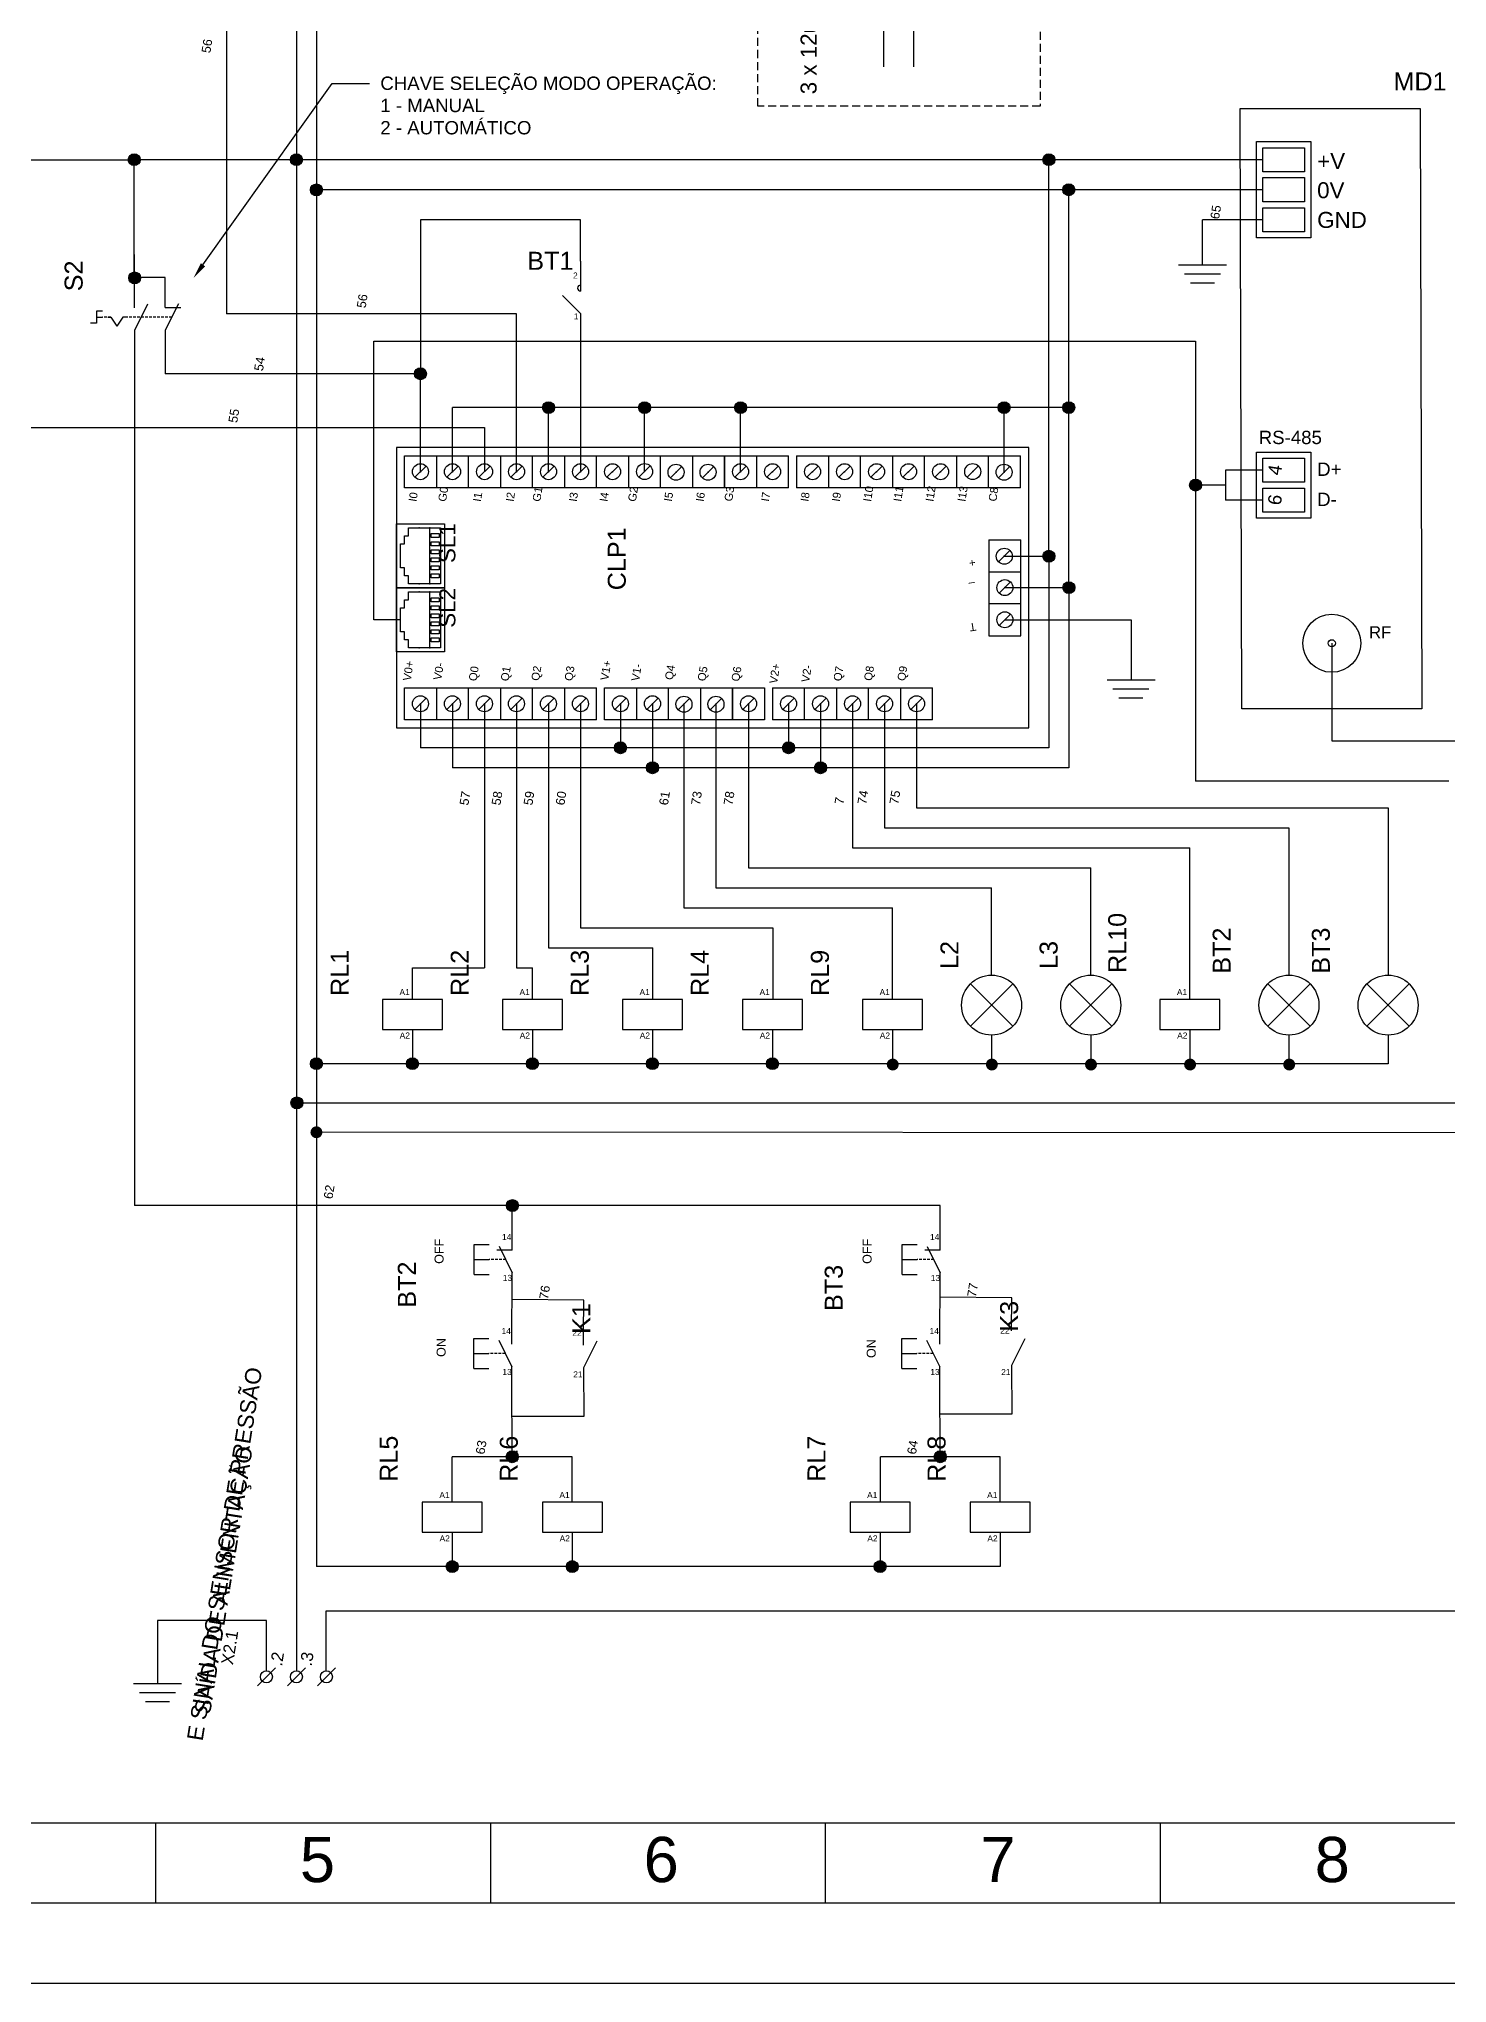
# Model space of a CAD drawing. Header units: millimetres. Extents: x 100 to 940, y 100 to 694.
# Drawn here: x 394.2 to 658.2, y 100 to 464.4 of the extents above; entities that cross this region are included whole.
import ezdxf
from ezdxf import colors
from ezdxf.entities.mleader import LeaderData, LeaderLine
from ezdxf.enums import TextEntityAlignment as Align
from ezdxf.math import Vec2, Vec3

# ---------------------------------------------------------------- set-up
doc = ezdxf.new("R2010")
doc.units = ezdxf.units.MM
doc.linetypes.add('DASHED', pattern=[0.75, 0.5, -0.25])
doc.styles.add('Notes', font='arial.ttf', dxfattribs={"height": 3})

msp = doc.modelspace()

# ---------------------------------------------------------------- hatches: boundary and pattern name
for points in [[(413.19, 441.79, 1), (410.94, 441.79, 1)], [(443.59, 441.79, 1), (441.34, 441.79, 1)], [(582.39, 441.79, 1), (584.64, 441.79, 1)], [(447.34, 436.13, 1), (445.09, 436.13, 1)], [(586.12, 436.16, 1), (588.37, 436.16, 1)], [(413.27, 419.64, 1), (411.02, 419.64, 1)], [(464.6, 401.67, 1), (466.85, 401.67, 1)], [(488.6, 395.31, 1), (490.85, 395.31, 1)], [(506.6, 395.31, 1), (508.85, 395.31, 1)], [(524.6, 395.31, 1), (526.85, 395.31, 1)], [(574, 395.31, 1), (576.25, 395.31, 1)], [(586.13, 395.31, 1), (588.38, 395.31, 1)], [(609.89, 380.8, 1), (612.14, 380.8, 1)], [(582.39, 367.46, 1), (584.64, 367.46, 1)], [(586.14, 361.57, 1), (588.39, 361.57, 1)], [(502.09, 331.56, 1), (504.34, 331.56, 1)], [(533.59, 331.56, 1), (535.84, 331.56, 1)], [(508.09, 327.81, 1), (510.34, 327.81, 1)], [(539.59, 327.81, 1), (541.84, 327.81, 1)], [(447.34, 272.34, 1), (445.09, 272.34, 1)], [(465.33, 272.34, 1), (463.08, 272.34, 1)], [(487.83, 272.34, 1), (485.58, 272.34, 1)], [(510.33, 272.34, 1), (508.08, 272.34, 1)], [(532.83, 272.34, 1), (530.58, 272.34, 1)], [(555.37, 272.18, 1), (553.12, 272.18, 1)], [(573.95, 272.18, 1), (571.7, 272.18, 1)], [(592.53, 272.18, 1), (590.28, 272.18, 1)], [(611.11, 272.18, 1), (608.86, 272.18, 1)], [(629.69, 272.18, 1), (627.44, 272.18, 1)], [(443.73, 265, 1), (441.48, 265, 1)], [(447.34, 259.49, 1), (445.09, 259.49, 1)], [(484.08, 245.75, 1), (481.83, 245.75, 1)], [(484.06, 198.66, 1), (481.81, 198.66, 1)], [(564.28, 198.66, 1), (562.03, 198.66, 1)], [(472.81, 178.08, 1), (470.56, 178.08, 1)], [(495.31, 178.08, 1), (493.06, 178.08, 1)], [(552.99, 178.08, 1), (550.74, 178.08, 1)]]:
    msp.add_hatch(color=256).paths.add_polyline_path(points)

# ---------------------------------------------------------------- linework, layer by layer
for p, q in [((446.21, 522.76), (446.21, 397.92)), ((442.46, 519.01), (442.46, 158.54)), ((429.36, 475.14), (429.36, 412.92)), ((412.07, 420.61), (412.07, 441.79)), ((623.59, 441.79), (412.07, 441.79)), ((583.51, 367.46), (583.51, 441.79)), ((623.59, 436.17), (446.21, 436.13)), ((587.26, 361.57), (587.24, 436.16)), ((612.34, 422.06), (612.34, 430.54)), ((623.59, 430.54), (612.34, 430.54)), ((412.08, 416.24), (412.08, 424.04)), ((417.88, 419.7), (412.08, 419.7)), ((607.84, 422.06), (616.84, 422.06)), ((608.91, 420.38), (615.66, 420.38)), ((610.04, 418.69), (614.54, 418.69)), ((406.12, 413.38), (405, 413.38)), ((405, 413.38), (405, 411.13)), ((405, 412.25), (406.12, 412.25)), ((407.13, 412.25), (407.69, 412.25)), ((407.69, 412.25), (408.82, 410.56)), ((409.94, 412.25), (408.82, 410.56)), ((410.51, 412.25), (409.94, 412.25)), ((483.72, 412.92), (429.36, 412.92)), ((483.72, 383.31), (483.72, 412.92)), ((405, 411.13), (403.87, 411.13)), ((412.08, 409.77), (412.08, 245.78)), ((417.88, 409.84), (417.88, 401.67)), ((465.72, 401.67), (417.88, 401.67)), ((465.72, 383.31), (465.72, 401.67)), ((446.21, 397.92), (446.21, 269.84)), ((587.25, 395.31), (471.72, 395.31)), ((471.72, 383.31), (471.72, 395.31)), ((489.72, 383.31), (489.72, 395.31)), ((507.73, 383.32), (507.73, 395.31)), ((525.72, 383.31), (525.72, 395.31)), ((575.12, 383.21), (575.12, 395.31)), ((342.61, 391.56), (477.72, 391.56)), ((477.72, 391.56), (477.72, 383.31)), ((583.51, 387.81), (583.51, 391.56)), ((462.72, 386.31), (522.72, 386.31)), ((462.72, 380.31), (462.72, 386.31)), ((468.72, 386.31), (468.72, 380.31)), ((474.72, 380.31), (474.72, 386.31)), ((480.72, 386.31), (480.72, 380.31)), ((486.72, 380.31), (486.72, 386.31)), ((492.72, 386.31), (492.72, 380.31)), ((498.72, 380.31), (498.72, 386.31)), ((504.72, 386.31), (504.72, 380.31)), ((510.72, 380.31), (510.72, 386.31)), ((516.72, 386.31), (516.72, 380.31)), ((522.72, 386.31), (522.72, 380.31)), ((522.72, 386.31), (534.72, 386.31)), ((522.72, 380.31), (522.72, 386.31)), ((528.72, 386.31), (528.72, 380.31)), ((534.72, 380.31), (534.72, 386.31)), ((536.22, 386.31), (578.22, 386.31)), ((536.22, 386.31), (536.22, 380.31)), ((542.22, 386.31), (542.22, 380.31)), ((548.22, 380.31), (548.22, 386.31)), ((554.22, 386.31), (554.22, 380.31)), ((560.22, 380.31), (560.22, 386.31)), ((566.22, 386.31), (566.22, 380.31)), ((572.22, 380.31), (572.22, 386.31)), ((578.22, 380.31), (578.22, 386.31)), ((464.66, 382.25), (466.78, 384.37)), ((470.66, 382.25), (472.78, 384.37)), ((476.66, 382.25), (478.78, 384.37)), ((482.66, 382.25), (484.78, 384.37)), ((488.66, 382.25), (490.78, 384.37)), ((494.66, 382.25), (496.78, 384.37)), ((500.66, 382.25), (502.78, 384.37)), ((506.67, 382.26), (508.79, 384.38)), ((512.56, 382.15), (514.68, 384.27)), ((518.56, 382.15), (520.68, 384.27)), ((524.66, 382.25), (526.78, 384.37)), ((530.66, 382.25), (532.78, 384.37)), ((538.16, 382.25), (540.28, 384.37)), ((544.16, 382.25), (546.28, 384.37)), ((550.16, 382.25), (552.28, 384.37)), ((556.16, 382.25), (558.28, 384.37)), ((562.16, 382.25), (564.28, 384.37)), ((568.17, 382.26), (570.29, 384.38)), ((574.06, 382.15), (576.18, 384.27)), ((623.59, 383.61), (616.65, 383.61)), ((616.65, 383.61), (616.65, 377.99)), ((522.72, 380.31), (462.72, 380.31)), ((534.72, 380.31), (522.72, 380.31)), ((578.22, 380.31), (536.22, 380.31)), ((623.59, 377.99), (616.65, 377.99)), ((463.46, 371.31), (463.46, 372.81)), ((463.46, 372.81), (469.46, 372.81)), ((467.46, 362.31), (467.46, 372.81)), ((469.46, 372.81), (469.46, 362.31)), ((461.96, 365.31), (461.96, 369.81)), ((461.96, 369.81), (462.71, 369.81)), ((462.71, 369.81), (462.71, 371.31)), ((462.71, 371.31), (463.46, 371.31)), ((572.26, 370.56), (572.26, 352.56)), ((572.26, 370.56), (578.26, 370.56)), ((574.1, 366.4), (576.22, 368.52)), ((578.26, 352.56), (578.26, 370.56)), ((462.71, 365.31), (461.96, 365.31)), ((462.71, 363.81), (462.71, 365.31)), ((572.26, 364.56), (578.26, 364.56)), ((575.16, 367.46), (578.91, 367.46)), ((578.91, 367.46), (579.76, 367.46)), ((579.76, 367.46), (583.51, 367.46)), ((583.51, 367.46), (583.51, 335.31)), ((463.46, 363.81), (462.71, 363.81)), ((463.46, 362.31), (463.46, 363.81)), ((469.46, 362.31), (463.46, 362.31)), ((463.46, 359.31), (463.46, 360.81)), ((463.46, 360.81), (469.46, 360.81)), ((467.46, 350.31), (467.46, 360.81)), ((469.46, 360.81), (469.46, 350.31)), ((574.2, 360.51), (576.32, 362.63)), ((575.26, 361.57), (579.76, 361.57)), ((579.76, 361.57), (587.26, 361.57)), ((587.26, 361.57), (587.26, 327.81)), ((461.96, 353.31), (461.96, 357.81)), ((461.96, 357.81), (462.71, 357.81)), ((462.71, 357.81), (462.71, 359.31)), ((462.71, 359.31), (463.46, 359.31)), ((578.26, 358.56), (572.26, 358.56)), ((574.2, 354.5), (576.32, 356.62)), ((598.94, 355.56), (598.94, 344.31)), ((462.71, 353.31), (461.96, 353.31)), ((462.71, 351.81), (462.71, 353.31)), ((463.46, 351.81), (462.71, 351.81)), ((463.46, 350.31), (463.46, 351.81)), ((469.46, 350.31), (463.46, 350.31)), ((572.26, 352.56), (578.26, 352.56)), ((462.71, 342.81), (498.71, 342.81)), ((462.71, 336.81), (462.71, 342.81)), ((468.71, 342.81), (468.71, 336.81)), ((474.71, 336.81), (474.71, 342.81)), ((480.71, 342.81), (480.71, 336.81)), ((486.71, 336.81), (486.71, 342.81)), ((492.71, 342.81), (492.71, 336.81)), ((498.71, 336.81), (498.71, 342.81)), ((500.21, 342.81), (524.21, 342.81)), ((500.21, 336.81), (500.21, 342.81)), ((506.21, 342.81), (506.21, 336.81)), ((512.21, 336.81), (512.21, 342.81)), ((518.21, 342.81), (518.21, 336.81)), ((524.21, 342.81), (524.21, 336.81)), ((524.21, 342.81), (530.21, 342.81)), ((524.21, 336.81), (524.21, 342.81)), ((530.21, 342.81), (530.21, 336.81)), ((531.71, 342.81), (561.71, 342.81)), ((531.71, 342.81), (531.71, 336.81)), ((537.71, 336.81), (537.71, 342.81)), ((543.71, 342.81), (543.71, 336.81)), ((549.71, 336.81), (549.71, 342.81)), ((555.71, 342.81), (555.71, 336.81)), ((561.71, 336.81), (561.71, 342.81)), ((594.44, 344.31), (603.44, 344.31)), ((595.51, 342.63), (602.26, 342.63)), ((464.65, 338.75), (466.77, 340.87)), ((465.71, 339.81), (465.71, 331.56)), ((470.65, 338.75), (472.77, 340.87)), ((471.71, 339.81), (471.71, 327.81)), ((476.65, 338.75), (478.77, 340.87)), ((477.71, 339.81), (477.71, 290.31)), ((482.65, 338.75), (484.77, 340.87)), ((483.71, 339.81), (483.71, 290.31)), ((488.65, 338.75), (490.77, 340.87)), ((489.71, 339.81), (489.71, 294.06)), ((494.65, 338.75), (496.77, 340.87)), ((495.71, 339.81), (495.71, 297.81)), ((502.15, 338.75), (504.27, 340.87)), ((503.21, 339.81), (503.21, 331.56)), ((508.15, 338.76), (510.27, 340.88)), ((509.21, 339.82), (509.21, 327.81)), ((514.05, 338.65), (516.17, 340.77)), ((515.11, 339.71), (515.11, 301.56)), ((520.05, 338.65), (522.17, 340.77)), ((521.11, 339.71), (521.11, 327.81)), ((526.15, 338.75), (528.27, 340.87)), ((527.21, 339.81), (527.21, 309.06)), ((533.65, 338.75), (535.77, 340.87)), ((534.71, 339.81), (534.71, 331.56)), ((539.65, 338.75), (541.77, 340.87)), ((540.71, 339.81), (540.71, 327.81)), ((545.65, 338.75), (547.77, 340.87)), ((551.65, 338.75), (553.77, 340.87)), ((557.65, 338.75), (559.77, 340.87)), ((596.64, 340.94), (601.14, 340.94)), ((498.71, 336.81), (462.71, 336.81)), ((524.21, 336.81), (500.21, 336.81)), ((530.21, 336.81), (524.21, 336.81)), ((561.71, 336.81), (531.71, 336.81)), ((583.51, 335.31), (583.51, 331.56)), ((583.51, 331.56), (465.71, 331.56)), ((587.26, 327.81), (471.71, 327.81)), ((521.11, 327.81), (521.11, 305.31)), ((515.11, 324.06), (515.11, 316.56)), ((558.71, 320.31), (647.1, 320.31)), ((552.71, 316.56), (628.52, 316.56)), ((546.71, 312.81), (609.94, 312.81)), ((609.94, 284.39), (609.94, 312.81)), ((527.21, 309.06), (591.36, 309.06)), ((591.36, 288.95), (591.36, 309.06)), ((521.11, 305.31), (572.78, 305.31)), ((572.78, 293.95), (572.78, 305.31)), ((515.11, 301.56), (554.2, 301.56)), ((554.2, 284.39), (554.2, 301.56)), ((495.71, 297.81), (531.78, 297.81)), ((531.78, 297.81), (531.78, 284.39)), ((489.71, 294.06), (509.28, 294.06)), ((509.28, 284.39), (509.28, 294.06)), ((572.78, 288.95), (572.78, 293.95)), ((464.2, 284.39), (464.2, 290.31)), ((464.2, 290.31), (477.71, 290.31)), ((483.71, 290.31), (486.69, 290.31)), ((486.69, 284.39), (486.69, 290.31)), ((464.2, 278.77), (464.2, 272.34)), ((486.7, 278.77), (486.7, 272.34)), ((509.2, 278.77), (509.2, 272.34)), ((531.7, 278.77), (531.7, 272.34)), ((554.2, 278.77), (554.2, 272.34)), ((572.78, 277.7), (572.78, 272.34)), ((591.36, 277.7), (591.36, 272.34)), ((609.94, 278.77), (609.94, 272.34)), ((628.52, 277.7), (628.52, 272.34)), ((647.1, 277.7), (647.1, 272.34)), ((647.1, 272.34), (446.21, 272.34)), ((446.21, 269.84), (446.21, 178.08)), ((442.46, 265), (643.38, 265)), ((643.38, 265), (677.58, 265)), ((677.58, 259.37), (446.21, 259.51)), ((563.16, 245.78), (412.08, 245.78)), ((482.93, 239.62), (482.93, 245.75)), ((563.16, 239.62), (563.16, 245.75)), ((563.16, 239.61), (563.16, 245.74)), ((475.78, 232.82), (475.78, 238.45)), ((475.78, 238.45), (478.6, 238.45)), ((482.93, 237.37), (480.03, 237.37)), ((480.03, 237.37), (480.03, 237.37)), ((480.46, 238.11), (482.93, 233.15)), ((482.93, 237.37), (482.93, 239.62)), ((482.93, 237.37), (482.93, 239.62)), ((556.01, 232.8), (556.01, 238.43)), ((556.01, 238.43), (558.83, 238.43)), ((563.16, 237.36), (560.26, 237.36)), ((560.26, 237.36), (560.26, 237.36)), ((560.69, 238.09), (563.16, 233.13)), ((563.16, 237.36), (563.16, 239.61)), ((563.16, 237.36), (563.16, 239.61)), ((475.78, 235.63), (478.6, 235.63)), ((556.01, 235.62), (558.83, 235.62)), ((475.78, 232.82), (478.6, 232.82)), ((482.86, 222), (482.93, 230.9)), ((482.93, 230.9), (482.93, 233.15)), ((556.01, 232.8), (558.83, 232.8)), ((563.08, 222), (563.16, 230.9)), ((563.16, 230.9), (563.16, 233.15)), ((563.16, 230.89), (563.16, 233.14)), ((496.33, 228), (482.91, 228.12)), ((496.28, 221.82), (496.33, 228)), ((576.55, 228.44), (563.13, 228.55)), ((576.5, 222.25), (576.55, 228.44)), ((475.71, 215.2), (475.71, 220.82)), ((475.71, 220.82), (478.52, 220.82)), ((480.38, 220.49), (482.86, 215.53)), ((482.86, 219.75), (482.86, 222)), ((482.86, 219.75), (482.86, 222)), ((555.93, 215.2), (555.93, 220.82)), ((555.93, 220.82), (558.74, 220.82)), ((560.6, 220.49), (563.08, 215.53)), ((563.08, 219.75), (563.08, 222)), ((563.08, 219.75), (563.08, 222)), ((475.71, 218.01), (478.52, 218.01)), ((475.71, 215.2), (478.52, 215.2)), ((482.86, 213.28), (482.86, 215.53)), ((496.28, 215.35), (496.33, 206.22)), ((555.93, 218.01), (558.74, 218.01)), ((555.93, 215.2), (558.74, 215.2)), ((563.08, 213.28), (563.08, 215.53)), ((576.5, 215.79), (576.55, 206.65)), ((482.93, 198.66), (482.86, 213.28)), ((563.16, 198.66), (563.08, 213.28)), ((496.33, 206.22), (482.89, 206.23)), ((576.55, 206.65), (563.11, 206.67)), ((471.68, 190.14), (471.68, 198.66)), ((494.18, 198.66), (471.68, 198.66)), ((494.18, 190.14), (494.18, 198.66)), ((551.94, 190.14), (551.94, 198.66)), ((574.37, 198.66), (551.94, 198.66)), ((574.37, 190.14), (574.37, 198.66)), ((471.68, 184.51), (471.68, 178.08)), ((494.18, 184.51), (494.18, 178.08)), ((551.87, 184.51), (551.87, 178.08)), ((574.37, 184.51), (574.37, 178.08)), ((574.37, 178.08), (446.21, 178.08)), ((539.18, 178.08), (471.68, 178.08)), ((436.84, 167.96), (416.44, 167.96)), ((416.44, 167.96), (416.44, 167.42)), ((436.84, 158.54), (436.84, 167.96)), ((448.03, 158.54), (448.03, 169.77)), ((448.03, 169.77), (724.02, 169.77)), ((416.44, 167.42), (416.44, 156.17)), ((411.94, 156.17), (420.94, 156.17)), ((413.02, 154.48), (419.77, 154.48)), ((414.15, 152.8), (418.65, 152.8)), ((416.11, 115), (416.11, 130)), ((478.89, 115), (478.89, 130)), ((541.67, 115), (541.67, 130)), ((604.44, 115), (604.44, 130))]:
    msp.add_line(p, q)
at = {"lineweight": 30}
for p, q in [((552.59, 459.2), (552.59, 470.45)), ((558.21, 459.2), (558.21, 470.45)), ((495.72, 422.79), (495.72, 417.16)), ((417.88, 414.06), (417.88, 419.7)), ((412.08, 413.99), (412.08, 416.24)), ((495.72, 412.94), (492.35, 416.32)), ((414.56, 414.73), (412.08, 409.77)), ((420.36, 414.8), (417.88, 409.84)), ((417.88, 414.06), (420.79, 414.06)), ((495.72, 412.94), (495.72, 410.69)), ((576.76, 287.3), (568.8, 279.35)), ((568.8, 287.3), (576.76, 279.35)), ((595.34, 287.3), (587.38, 279.35)), ((587.38, 287.3), (595.34, 279.35)), ((632.5, 287.3), (624.54, 279.35)), ((624.54, 287.3), (632.5, 279.35)), ((651.08, 287.3), (643.12, 279.35)), ((643.12, 287.3), (651.08, 279.35)), ((496.28, 219.58), (496.28, 221.83)), ((496.28, 219.57), (496.28, 221.82)), ((498.76, 220.31), (496.28, 215.35)), ((578.98, 220.74), (576.5, 215.79)), ((435.15, 155.73), (438.52, 159.1)), ((440.77, 155.73), (444.15, 159.1)), ((446.4, 155.73), (449.77, 159.1))]:
    msp.add_line(p, q, dxfattribs=at)
at = {"lineweight": 25}
for p, q in [((342.61, 441.79), (412.07, 441.79)), ((495.72, 430.49), (465.72, 430.49)), ((465.72, 430.49), (465.72, 401.67)), ((495.72, 422.79), (495.72, 430.49)), ((495.72, 410.69), (495.72, 383.31)), ((456.96, 355.56), (456.96, 407.79)), ((456.96, 407.79), (611.01, 407.79)), ((611.01, 407.79), (611.01, 325.31)), ((616.65, 380.8), (611.01, 380.8)), ((461.96, 355.56), (456.96, 355.56)), ((575.26, 355.56), (598.94, 355.56)), ((636.55, 351.15), (636.55, 332.84)), ((546.71, 339.81), (546.71, 312.81)), ((552.71, 339.81), (552.71, 316.56)), ((558.71, 339.81), (558.71, 320.31)), ((636.55, 332.84), (674.5, 332.84)), ((658.5, 325.31), (611.01, 325.31)), ((647.1, 320.31), (647.1, 288.95)), ((628.52, 316.56), (628.52, 288.95))]:
    msp.add_line(p, q, dxfattribs=at)
at = {"linetype": 'DASHED'}
for p, q in [((407.69, 412.25), (406.12, 412.25)), ((419.08, 412.25), (410.51, 412.25)), ((481.69, 235.63), (478.6, 235.63)), ((561.93, 235.61), (558.83, 235.61)), ((481.62, 218.01), (478.52, 218.01)), ((561.84, 218.01), (558.74, 218.01))]:
    msp.add_line(p, q, dxfattribs=at)
for points in [[(100, 100), (940, 100), (940, 693.94), (100, 693.94)], [(150, 679), (925, 679), (925, 115), (150, 115)], [(165, 664), (730, 664), (730, 130), (165, 130)], [(461.21, 335.31), (579.76, 335.31), (579.76, 387.81), (461.21, 387.81)], [(461.21, 361.56), (461.21, 373.56), (470.21, 373.56), (470.21, 361.56)], [(467.74, 370.94), (467.74, 371.69), (469.24, 371.69), (469.24, 370.94)], [(467.74, 369.44), (467.74, 370.19), (469.24, 370.19), (469.24, 369.44)], [(467.74, 369.44), (467.74, 370.19), (469.24, 370.19), (469.24, 369.44)], [(467.74, 367.94), (467.74, 368.69), (469.24, 368.69), (469.24, 367.94)], [(467.74, 367.94), (467.74, 368.69), (469.24, 368.69), (469.24, 367.94)], [(467.74, 367.94), (467.74, 368.69), (469.24, 368.69), (469.24, 367.94)], [(467.74, 366.44), (467.74, 367.19), (469.24, 367.19), (469.24, 366.44)], [(467.74, 366.44), (467.74, 367.19), (469.24, 367.19), (469.24, 366.44)], [(467.74, 366.44), (467.74, 367.19), (469.24, 367.19), (469.24, 366.44)], [(467.74, 366.44), (467.74, 367.19), (469.24, 367.19), (469.24, 366.44)], [(467.74, 364.94), (467.74, 365.69), (469.24, 365.69), (469.24, 364.94)], [(467.74, 364.94), (467.74, 365.69), (469.24, 365.69), (469.24, 364.94)], [(467.74, 364.94), (467.74, 365.69), (469.24, 365.69), (469.24, 364.94)], [(461.21, 349.56), (461.21, 361.56), (470.21, 361.56), (470.21, 349.56)], [(467.74, 363.44), (467.74, 364.19), (469.24, 364.19), (469.24, 363.44)], [(467.74, 363.44), (467.74, 364.19), (469.24, 364.19), (469.24, 363.44)], [(467.74, 358.94), (467.74, 359.69), (469.24, 359.69), (469.24, 358.94)], [(467.74, 357.44), (467.74, 358.19), (469.24, 358.19), (469.24, 357.44)], [(467.74, 357.44), (467.74, 358.19), (469.24, 358.19), (469.24, 357.44)], [(467.74, 355.94), (467.74, 356.69), (469.24, 356.69), (469.24, 355.94)], [(467.74, 355.94), (467.74, 356.69), (469.24, 356.69), (469.24, 355.94)], [(467.74, 355.94), (467.74, 356.69), (469.24, 356.69), (469.24, 355.94)], [(467.74, 354.44), (467.74, 355.19), (469.24, 355.19), (469.24, 354.44)], [(467.74, 354.44), (467.74, 355.19), (469.24, 355.19), (469.24, 354.44)], [(467.74, 354.44), (467.74, 355.19), (469.24, 355.19), (469.24, 354.44)], [(467.74, 354.44), (467.74, 355.19), (469.24, 355.19), (469.24, 354.44)], [(467.74, 352.94), (467.74, 353.69), (469.24, 353.69), (469.24, 352.94)], [(467.74, 352.94), (467.74, 353.69), (469.24, 353.69), (469.24, 352.94)], [(467.74, 352.94), (467.74, 353.69), (469.24, 353.69), (469.24, 352.94)], [(467.74, 351.44), (467.74, 352.19), (469.24, 352.19), (469.24, 351.44)], [(467.74, 351.44), (467.74, 352.19), (469.24, 352.19), (469.24, 351.44)]]:
    msp.add_lwpolyline(points, close=True)
at = {"linetype": 'DASHED', "lineweight": 30, "ltscale": 3}
msp.add_lwpolyline([(528.93, 501.78), (581.87, 501.78), (581.9, 451.85), (528.95, 451.85)], close=True, dxfattribs=at)
at = {"lineweight": 30}
for points in [[(653.09, 451.36), (653.42, 338.85), (619.67, 338.85), (619.34, 451.36)], [(632.59, 445.17), (632.59, 427.17), (622.46, 427.17), (622.46, 445.17)], [(623.59, 439.54), (623.59, 444.04), (631.46, 444.04), (631.46, 439.54)], [(623.59, 433.92), (623.59, 438.42), (631.46, 438.42), (631.46, 433.92)], [(623.59, 428.29), (623.59, 432.79), (631.46, 432.79), (631.46, 428.29)], [(632.59, 386.99), (632.59, 374.61), (622.46, 374.61), (622.46, 386.99)], [(623.59, 381.36), (623.59, 385.86), (631.46, 385.86), (631.46, 381.36)], [(623.59, 375.74), (623.59, 380.24), (631.46, 380.24), (631.46, 375.74)], [(458.58, 278.77), (469.83, 278.77), (469.83, 284.39), (458.58, 284.39)], [(481.08, 278.77), (492.33, 278.77), (492.33, 284.39), (481.08, 284.39)], [(503.58, 278.77), (514.83, 278.77), (514.83, 284.39), (503.58, 284.39)], [(526.08, 278.77), (537.33, 278.77), (537.33, 284.39), (526.08, 284.39)], [(548.58, 278.77), (559.83, 278.77), (559.83, 284.39), (548.58, 284.39)], [(604.31, 278.77), (615.56, 278.77), (615.56, 284.39), (604.31, 284.39)], [(466.06, 184.51), (477.31, 184.51), (477.31, 190.14), (466.06, 190.14)], [(488.56, 184.51), (499.81, 184.51), (499.81, 190.14), (488.56, 190.14)], [(546.24, 184.51), (557.49, 184.51), (557.49, 190.14), (546.24, 190.14)], [(568.74, 184.51), (579.99, 184.51), (579.99, 190.14), (568.74, 190.14)]]:
    msp.add_lwpolyline(points, close=True, dxfattribs=at)
for centre, radius in [((412.07, 441.79), 1.12), ((442.46, 441.79), 1.12), ((583.51, 441.79), 1.12), ((446.21, 436.13), 1.12), ((587.24, 436.16), 1.12), ((412.14, 419.64), 1.12), ((465.72, 401.67), 1.12), ((489.72, 395.31), 1.12), ((507.73, 395.31), 1.12), ((525.72, 395.31), 1.12), ((575.12, 395.31), 1.12), ((587.25, 395.31), 1.12), ((465.72, 383.31), 1.5), ((471.72, 383.31), 1.5), ((477.72, 383.31), 1.5), ((483.72, 383.31), 1.5), ((489.72, 383.31), 1.5), ((495.72, 383.31), 1.5), ((501.72, 383.31), 1.5), ((507.73, 383.32), 1.5), ((513.62, 383.21), 1.5), ((519.62, 383.21), 1.5), ((525.72, 383.31), 1.5), ((531.72, 383.31), 1.5), ((539.22, 383.31), 1.5), ((545.22, 383.31), 1.5), ((551.22, 383.31), 1.5), ((557.22, 383.31), 1.5), ((563.22, 383.31), 1.5), ((569.23, 383.32), 1.5), ((575.12, 383.21), 1.5), ((611.01, 380.8), 1.12), ((575.16, 367.46), 1.5), ((583.51, 367.46), 1.12), ((575.26, 361.57), 1.5), ((587.26, 361.57), 1.12), ((575.26, 355.56), 1.5), ((465.71, 339.81), 1.5), ((471.71, 339.81), 1.5), ((477.71, 339.81), 1.5), ((483.71, 339.81), 1.5), ((489.71, 339.81), 1.5), ((495.71, 339.81), 1.5), ((503.21, 339.81), 1.5), ((509.21, 339.82), 1.5), ((515.11, 339.71), 1.5), ((521.11, 339.71), 1.5), ((527.21, 339.81), 1.5), ((534.71, 339.81), 1.5), ((540.71, 339.81), 1.5), ((546.71, 339.81), 1.5), ((552.71, 339.81), 1.5), ((558.71, 339.81), 1.5), ((503.21, 331.56), 1.12), ((534.71, 331.56), 1.12), ((509.21, 327.81), 1.12), ((540.71, 327.81), 1.12), ((446.21, 272.34), 1.12), ((464.2, 272.34), 1.12), ((486.7, 272.34), 1.12), ((509.2, 272.34), 1.12), ((531.7, 272.34), 1.12), ((442.56, 265), 1.12), ((482.95, 245.75), 1.12), ((482.93, 198.66), 1.12), ((563.16, 198.66), 1.12), ((471.68, 178.08), 1.12), ((494.18, 178.08), 1.12), ((551.87, 178.08), 1.12)]:
    msp.add_circle(centre, radius)
for centre, radius in [((636.55, 351.15), 5.44), ((636.55, 351.15), 0.663), ((572.78, 283.32), 5.62), ((591.36, 283.32), 5.62), ((628.52, 283.32), 5.62), ((647.1, 283.32), 5.62), ((436.84, 157.41), 1.12), ((442.46, 157.41), 1.12), ((448.09, 157.41), 1.12)]:
    msp.add_circle(centre, radius, dxfattribs=at)
msp.add_arc((495.72, 417.72), 0.562, 90, 270, dxfattribs=at)
for p in [(465.72, 383.31), (471.72, 383.31), (483.72, 383.31), (489.72, 383.31), (495.72, 383.31), (501.72, 383.31), (507.73, 383.32), (513.62, 383.21), (519.62, 383.21), (525.72, 383.31), (531.72, 383.31), (539.22, 383.31), (545.22, 383.31), (551.22, 383.31), (557.22, 383.31), (563.22, 383.31), (569.23, 383.32), (575.12, 383.21), (465.46, 372.81), (467.46, 372.81), (575.16, 367.46), (465.46, 362.31), (465.46, 360.81), (467.46, 362.31), (467.46, 360.81), (575.26, 361.57), (465.46, 350.31), (467.46, 350.31), (465.71, 339.81), (471.71, 339.81), (477.71, 339.81), (483.71, 339.81), (489.71, 339.81), (495.71, 339.81), (503.21, 339.81), (509.21, 339.82), (515.11, 339.71), (521.11, 339.71), (527.21, 339.81), (534.71, 339.81), (540.71, 339.81), (546.71, 339.81), (552.71, 339.81), (558.71, 339.81)]:
    msp.add_point(p)

# ---------------------------------------------------------------- texts
at = {"lineweight": 30, "style": 'Notes'}
for s, height, p in [('3 x 12uF / 2kVar', 3, (539.97, 454.05)), ('L2', 3.375, (566.57, 290.1)), ('L3', 3.375, (585.15, 290.1)), ('K1', 3.375, (497.53, 221.69)), ('K3', 3.375, (577.75, 222.12))]:
    msp.add_text(s, height=height, rotation=90, dxfattribs=at).set_placement(p)
at = {"style": 'Notes'}
for s, height, rotation, p in [('56', 1.688, 80.899, (426.52, 462.97)), ('65', 1.688, 80.899, (615.62, 431.84)), ('56', 1.688, 80.899, (455.62, 415.17)), ('54', 1.688, 80.899, (436.38, 403.37)), ('55', 1.688, 80.899, (431.56, 393.66)), ('I0', 1.5, 80.899, (465.09, 378.46)), ('G0', 1.5, 80.899, (470.71, 378.98)), ('I1', 1.5, 80.899, (477.17, 378.46)), ('I2', 1.5, 80.899, (483.31, 378.47)), ('G1', 1.5, 80.899, (488.39, 378.98)), ('I3', 1.5, 80.899, (495.13, 378.46)), ('I4', 1.5, 80.899, (500.89, 378.46)), ('G2', 1.5, 80.899, (506.3, 378.98)), ('I5', 1.5, 80.899, (512.96, 378.49)), ('I6', 1.5, 80.899, (518.93, 378.47)), ('G3', 1.5, 80.899, (524.35, 379.03)), ('I7', 1.5, 80.899, (531.16, 378.49)), ('I8', 1.5, 80.899, (538.55, 378.48)), ('I9', 1.5, 80.899, (544.45, 378.47)), ('I10', 1.5, 80.899, (550.41, 379.04)), ('I11', 1.5, 80.899, (556.06, 379.05)), ('I12', 1.5, 80.899, (562.09, 379.05)), ('I13', 1.5, 80.899, (568.09, 379.04)), ('C8', 1.5, 80.899, (573.86, 378.95)), ('+', 1.5, 189.101, (569.04, 366.94)), ('_', 1.5, 189.101, (569.1, 362.12)), ('T', 1.5, 189.101, (569.12, 354.93)), ('V0+', 1.5, 80.899, (464.18, 345.87)), ('V0-', 1.5, 80.899, (469.86, 345.77)), ('Q0', 1.5, 80.899, (476.44, 345.34)), ('Q1', 1.5, 80.899, (482.43, 345.33)), ('Q2', 1.5, 80.899, (488.16, 345.4)), ('Q3', 1.5, 80.899, (494.4, 345.38)), ('V1+', 1.5, 80.899, (501.21, 345.96)), ('V1-', 1.5, 80.899, (506.95, 345.56)), ('Q4', 1.5, 80.899, (513.22, 345.57)), ('Q5', 1.5, 80.899, (519.34, 345.33)), ('Q6', 1.5, 80.899, (525.68, 345.28)), ('V2+', 1.5, 80.899, (532.86, 345.35)), ('V2-', 1.5, 80.899, (538.82, 345.34)), ('Q7', 1.5, 80.899, (544.81, 345.33)), ('Q8', 1.5, 80.899, (550.54, 345.4)), ('Q9', 1.5, 80.899, (556.78, 345.38)), ('57', 1.688, 80.899, (474.89, 321.96)), ('58', 1.688, 80.899, (480.89, 321.98)), ('59', 1.688, 80.899, (486.89, 321.98)), ('60', 1.688, 80.899, (492.89, 321.98)), ('61', 1.688, 80.899, (512.29, 321.98)), ('73', 1.688, 80.899, (518.29, 321.98)), ('78', 1.688, 80.899, (524.39, 321.98)), ('7', 1.69, 80.899, (545.09, 321.49)), ('74', 1.688, 80.899, (549.48, 322.14)), ('75', 1.688, 80.899, (555.48, 322.14)), ('62', 1.688, 80.899, (449.42, 248.18)), ('76', 1.688, 80.899, (489.83, 229.35)), ('77', 1.688, 80.899, (570.05, 229.79)), ('E SINAL DO SENSOR DE PRESSÃO', 3, 80.899, (430.47, 180.21)), ('SAÍDA DE ALIMENTAÇÃO', 3, 80.899, (430.28, 175.32)), ('63', 1.688, 80.899, (477.91, 200.31)), ('64', 1.688, 80.899, (558.79, 200.31)), ('X2.1', 2.25, 80.899, (431.07, 162.73)), ('.2', 2.25, 80.899, (439.95, 160.59)), ('.3', 2.25, 80.899, (445.51, 160.59))]:
    msp.add_text(s, height=height, rotation=rotation, dxfattribs=at).set_placement(p, align=Align.CENTER)
at = {"lineweight": 30, "style": 'Notes'}
for s, height, p in [('BT1', 3.375, (485.74, 421.15)), ('2', 1.12, (494.32, 419.52)), ('1', 1.12, (494.46, 411.85)), ('A1', 1.125, (461.78, 285.19)), ('A1', 1.125, (484.28, 285.19)), ('A1', 1.125, (506.78, 285.19)), ('A1', 1.125, (529.28, 285.19)), ('A1', 1.125, (551.78, 285.19)), ('A1', 1.125, (607.51, 285.19)), ('A2', 1.125, (461.82, 277.06)), ('A2', 1.125, (484.32, 277.06)), ('A2', 1.125, (506.82, 277.06)), ('A2', 1.125, (529.32, 277.06)), ('A2', 1.125, (551.82, 277.06)), ('A2', 1.125, (607.56, 277.06)), ('22', 1.125, (494.19, 221.33)), ('22', 1.125, (574.41, 221.76)), ('21', 1.125, (574.57, 213.98)), ('21', 1.125, (494.35, 213.54)), ('A1', 1.125, (469.26, 190.93)), ('A1', 1.125, (491.76, 190.93)), ('A1', 1.125, (549.44, 190.93)), ('A1', 1.125, (571.94, 190.93)), ('A2', 1.125, (469.3, 182.8)), ('A2', 1.125, (491.8, 182.8)), ('A2', 1.125, (549.48, 182.8)), ('A2', 1.125, (571.98, 182.8))]:
    msp.add_text(s, height=height, dxfattribs=at).set_placement(p)
at = {"style": 'Notes'}
for s, height, p in [('S2', 3.375, (402.39, 417.12)), ('SL1', 3, (472.26, 366.19)), ('CLP1', 3.375, (504.2, 361.08)), ('SL2', 3, (472.26, 354.05)), ('RL10', 3.375, (598.01, 289.34)), ('BT2', 3.375, (617.6, 289.21)), ('BT3', 3.375, (636.18, 289.21)), ('RL1', 3.375, (452.27, 285.04)), ('RL2', 3.375, (474.77, 285.04)), ('RL3', 3.375, (497.27, 285.04)), ('RL4', 3.375, (519.77, 285.04)), ('RL9', 3.375, (542.27, 285.04)), ('OFF', 1.688, (470.05, 234.82)), ('OFF', 1.688, (550.28, 234.81)), ('BT2', 3.375, (464.85, 226.61)), ('BT3', 3.375, (544.87, 225.99)), ('ON', 1.688, (470.43, 217.37)), ('ON', 1.688, (551.05, 217.17)), ('RL5', 3.375, (461.46, 193.96)), ('RL6', 3.375, (483.96, 193.96)), ('RL7', 3.375, (541.64, 193.96)), ('RL8', 3.375, (564.14, 193.96))]:
    msp.add_text(s, height=height, rotation=90, dxfattribs=at).set_placement(p)
at = {"lineweight": 30, "style": 'Notes'}
for s, p in [('4', (627.11, 383.44)), ('6', (627.11, 377.85))]:
    msp.add_text(s, height=2.5, rotation=80.899, dxfattribs=at).set_placement(p, align=Align.CENTER)
at = {"style": 'Notes'}
for s, height, p in [('14', 1.125, (481, 239.29)), ('14', 1.125, (561.23, 239.28)), ('13', 1.125, (481.15, 231.63)), ('13', 1.125, (561.38, 231.61)), ('14', 1.125, (480.92, 221.67)), ('14', 1.125, (561.15, 221.67)), ('13', 1.125, (481.07, 214)), ('13', 1.125, (561.29, 214)), ('5', 8.48, (443.11, 118.93)), ('6', 8.48, (507.55, 118.93)), ('7', 8.48, (570.69, 118.93)), ('8', 8.48, (633.34, 118.93))]:
    msp.add_text(s, height=height, dxfattribs=at).set_placement(p)
at = {"insert": (648.11, 458.14), "char_height": 3.375, "attachment_point": 1, "style": 'Notes'}
msp.add_mtext_dynamic_manual_height_columns('MD1', width=117.0611, gutter_width=15, heights=[0], dxfattribs=at)
at = {"lineweight": 30, "attachment_point": 1, "style": 'Notes'}
for s, insert, char_height in [('+V', (633.8, 443.03), 3), ('0V', (633.8, 437.56), 3), ('GND', (633.8, 432), 3), ('RS-485', (622.85, 390.98), 2.5), ('D+', (633.8, 385.02), 2.5), ('D-', (633.8, 379.37), 2.5), ('RF', (643.52, 354.34), 2.25)]:
    msp.add_mtext_dynamic_manual_height_columns(s, width=45.8909, gutter_width=15, heights=[0], dxfattribs=dict(at, insert=insert, char_height=char_height))

# ---------------------------------------------------------------- leaders
ml = msp.add_multileader_mtext('Standard')
ml.set_content('CHAVE SELEÇÃO MODO OPERAÇÃO:\\P1 - MANUAL\\P2 - AUTOMÁTICO', color=256, style='Notes')
ml.set_leader_properties()
ml.build(insert=Vec2(0, 0))
ml.multileader.update_dxf_attribs({"dogleg_length": 7, "arrow_head_size": 3})
ctx = ml.context
ctx.base_point, ctx.char_height, ctx.arrow_head_size, ctx.plane_origin = Vec3(456.19, 456.1), 2.5, 3, Vec3(413.04, 415.36)
notes = []
notes.append((ctx, [(0, (1, 1, 0), (449.19, 456.1), (1, 0), 7, [(0, [(423.2, 419.65)], 0, [])])]))
ctx.mtext.insert, ctx.mtext.flow_direction = Vec3(458.19, 457.37), 5
for ctx, leaders in notes:
    for number, flags, end, landing, length, lines in leaders:
        leader = LeaderData()
        leader.index, (leader.has_last_leader_line, leader.has_dogleg_vector, leader.attachment_direction) = number, flags
        leader.last_leader_point, leader.dogleg_vector, leader.dogleg_length = Vec3(end), Vec3(landing), length
        for number, points, colour, breaks in lines:
            line = LeaderLine()
            line.index, line.vertices, line.color, line.breaks = number, Vec3.list(points), colors.encode_raw_color(colour), breaks
            leader.lines.append(line)
        ctx.leaders.append(leader)

doc.saveas('drawing.dxf')
